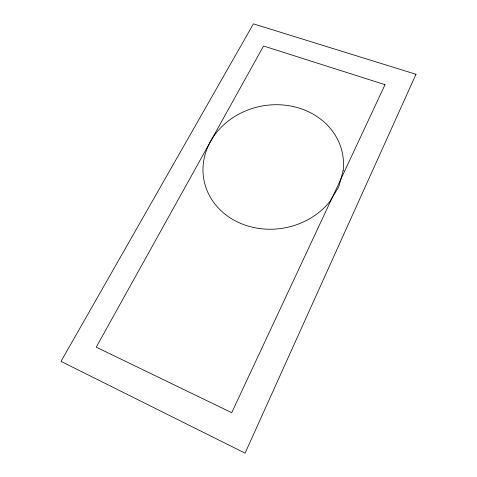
<?xml version="1.0" encoding="UTF-8"?>
<svg xmlns="http://www.w3.org/2000/svg" width="477" height="477" viewBox="0 0 477 477"><rect width="100%" height="100%" fill="white"/><g stroke="black" fill="none" stroke-linecap="round" stroke-linejoin="round"><path stroke-width="0.72" d="M343.148 170.617L338.742 186.906L329.583 201.914A70.524 61.98 -10.2 0 1 214.68 203.691A70.524 61.98 -10.2 0 1 256.489 107.242A70.524 61.98 -10.2 0 1 343.148 170.617M415.992 74.287L245.077 453.15L61.008 361.387L253.436 23.85L415.992 74.287M385.017 84.685L231.721 412.694L96.223 347.155L263.566 46.001L385.017 84.685"/></g></svg>
